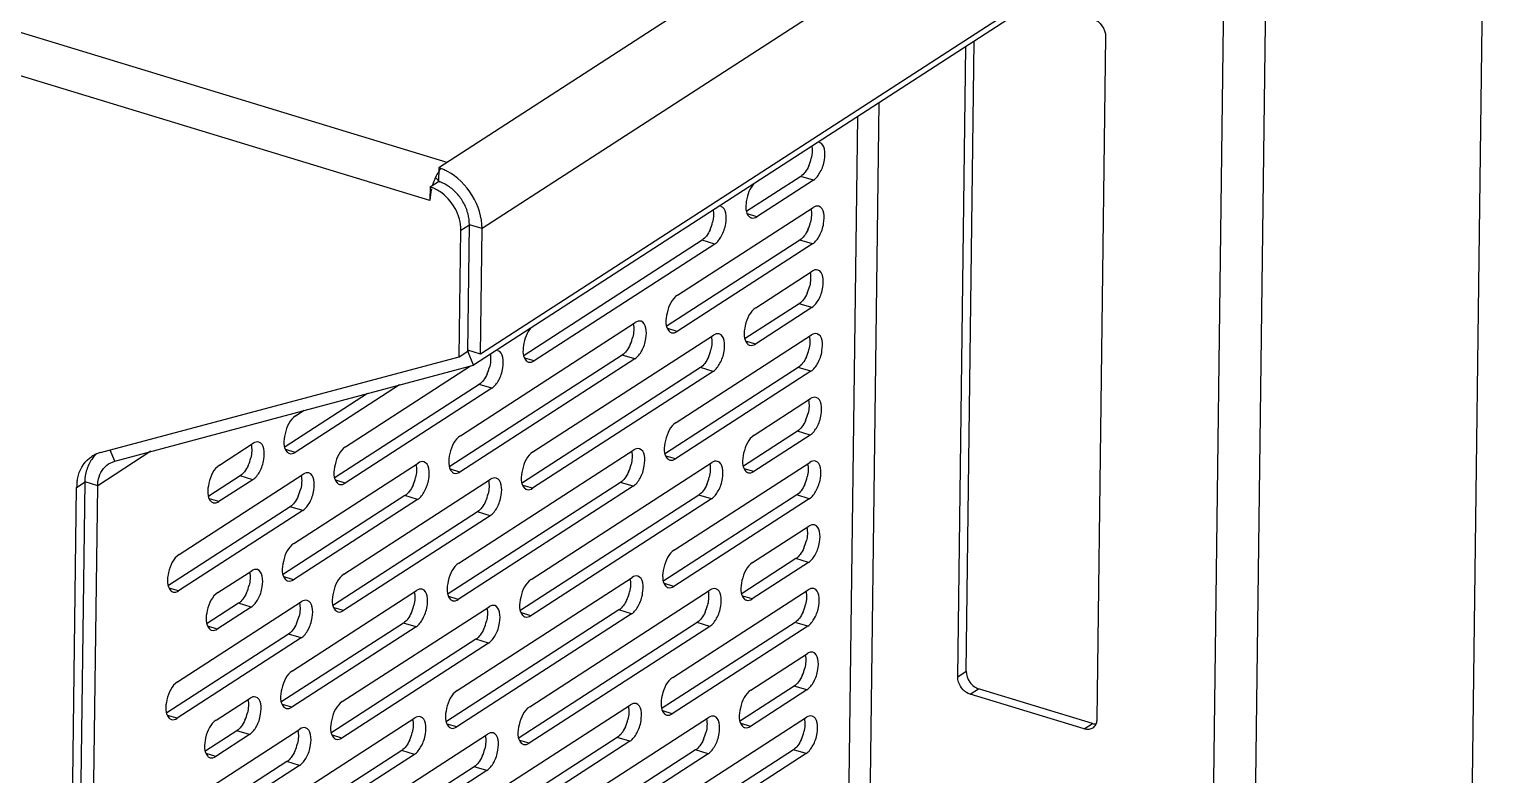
# Model space of a CAD drawing. Header units: millimetres. Extents: x -177 to 18421, y -5017 to 3255.
# Drawn here: x 13097.94 to 13133.83, y 2007.55 to 2025.94 of the extents above; entities that cross this region are included whole.
import ezdxf

# ---------------------------------------------------------------- set-up
doc = ezdxf.new("R2010")
doc.units = ezdxf.units.MM
doc.header["$LTSCALE"] = 46.255
doc.layers.get('0').update_dxf_attribs({"linetype": 'CONTINUOUS'})

msp = doc.modelspace()

# ---------------------------------------------------------------- linework, layer by layer
at = {"color": 3, "linetype": 'Continuous'}
for p, q in [((13108.245, 2022.651), (13014.996, 2051.076)), ((13107.819, 2021.708), (13014.57, 2050.132)), ((13132.57, 2038.406), (13108.036, 2022.516)), ((13133.636, 2036.909), (13109.102, 2021.02)), ((13133.596, 2033.812), (13109.062, 2017.923)), ((13133.832, 2033.943), (13133.084, 1975.581)), ((13128.453, 2030.459), (13127.705, 1972.097)), ((13127.866, 2029.942), (13108.893, 2017.653)), ((13127.403, 2029.641), (13126.672, 1972.578)), ((13124.464, 2025.756), (13124.248, 2008.921)), ((13120.82, 2009.966), (13121.019, 2025.507)), ((13118.327, 1980.654), (13118.884, 2024.124)), ((13117.807, 1980.614), (13118.36, 2023.785)), ((13107.824, 2022.045), (13107.819, 2021.708)), ((13117.265, 2022.212), (13115.875, 2021.312)), ((13113.92, 2019.378), (13117.256, 2021.539)), ((13108.542, 2017.86), (13108.582, 2020.98)), ((13109.062, 2017.923), (13109.102, 2021.02)), ((13114.833, 2020.637), (13110.385, 2017.756)), ((13117.245, 2020.641), (13113.909, 2018.481)), ((13115.846, 2019.068), (13117.236, 2019.968)), ((13117.225, 2019.07), (13115.835, 2018.17)), ((13108.569, 2015.912), (13112.878, 2018.703)), ((13110.356, 2015.512), (13114.804, 2018.392)), ((13113.88, 2016.236), (13117.216, 2018.397)), ((13099.701, 2015.494), (13108.542, 2017.86)), ((13100.052, 2015.287), (13108.893, 2017.653)), ((13112.866, 2017.805), (13108.557, 2015.015)), ((13105.739, 2015.638), (13108.821, 2017.634)), ((13114.792, 2017.495), (13110.344, 2014.614)), ((13117.205, 2017.499), (13113.869, 2015.338)), ((13107.064, 2017.164), (13104.497, 2015.501)), ((13109.342, 2017.081), (13105.728, 2014.74)), ((13115.806, 2015.925), (13117.196, 2016.825)), ((13104.509, 2016.399), (13104.721, 2016.537)), ((13117.185, 2015.927), (13115.795, 2015.027)), ((13100.943, 2015.526), (13099.634, 2014.678)), ((13102.632, 2015.184), (13103.466, 2015.724)), ((13108.529, 2012.77), (13112.838, 2015.561)), ((13099.899, 2015.219), (13100.052, 2015.287)), ((13104.468, 2013.257), (13107.526, 2015.237)), ((13110.315, 2012.369), (13114.764, 2015.25)), ((13113.84, 2013.093), (13117.176, 2015.254)), ((13101.639, 2012.982), (13104.697, 2014.963)), ((13103.455, 2014.826), (13102.621, 2014.286)), ((13105.699, 2012.496), (13109.313, 2014.836)), ((13098.522, 1968.421), (13099.114, 2014.638)), ((13099.042, 1968.461), (13099.634, 2014.678)), ((13112.826, 2014.663), (13108.517, 2011.872)), ((13104.685, 2014.065), (13101.627, 2012.085)), ((13107.515, 2014.339), (13104.457, 2012.359)), ((13114.752, 2014.352), (13110.304, 2011.471)), ((13117.164, 2014.356), (13113.828, 2012.196)), ((13109.302, 2013.939), (13105.688, 2011.598)), ((13115.766, 2012.783), (13117.156, 2013.683)), ((13117.144, 2012.785), (13115.754, 2011.885)), ((13102.592, 2012.041), (13103.426, 2012.582)), ((13108.488, 2009.627), (13112.797, 2012.418)), ((13104.428, 2010.114), (13107.486, 2012.095)), ((13110.275, 2009.227), (13114.723, 2012.107)), ((13113.8, 2009.951), (13117.136, 2012.112)), ((13101.599, 2009.84), (13104.657, 2011.821)), ((13103.414, 2011.684), (13102.58, 2011.144)), ((13105.659, 2009.353), (13109.273, 2011.694)), ((13107.475, 2011.197), (13104.417, 2009.216)), ((13112.786, 2011.52), (13108.477, 2008.73)), ((13114.712, 2011.21), (13110.264, 2008.329)), ((13117.124, 2011.214), (13113.788, 2009.053)), ((13104.645, 2010.923), (13101.587, 2008.942)), ((13109.261, 2010.796), (13105.647, 2008.455)), ((13115.726, 2009.64), (13117.116, 2010.54)), ((13102.552, 2008.899), (13103.386, 2009.439)), ((13117.104, 2009.642), (13115.714, 2008.742)), ((13123.932, 2008.68), (13121.128, 2009.535)), ((13108.448, 2006.485), (13112.757, 2009.276)), ((13101.558, 2006.697), (13104.616, 2008.678)), ((13104.388, 2006.972), (13107.446, 2008.952)), ((13110.235, 2006.084), (13114.683, 2008.965)), ((13113.759, 2006.808), (13117.095, 2008.969)), ((13103.374, 2008.541), (13102.54, 2008.001)), ((13105.619, 2006.211), (13109.233, 2008.551)), ((13112.746, 2008.378), (13108.437, 2005.587)), ((13107.434, 2008.054), (13104.376, 2006.074)), ((13114.671, 2008.067), (13110.223, 2005.186)), ((13117.084, 2008.071), (13113.748, 2005.911)), ((13104.605, 2007.78), (13101.547, 2005.8)), ((13109.221, 2007.654), (13105.607, 2005.313))]:
    msp.add_line(p, q, dxfattribs=at)
at = {"color": 7, "linetype": 'Continuous'}
for p, q in [((13121.029, 2010.101), (13121.228, 2025.642)), ((13108.036, 2022.516), (13108.032, 2022.18)), ((13107.824, 2022.045), (13108.032, 2022.18)), ((13107.956, 2022.281), (13108.064, 2022.165)), ((13116.953, 2022.307), (13115.628, 2021.449)), ((13117.265, 2022.212), (13116.953, 2022.307)), ((13115.875, 2021.312), (13115.644, 2021.383)), ((13108.582, 2020.98), (13108.79, 2021.115)), ((13108.75, 2017.995), (13108.79, 2021.115)), ((13109.102, 2021.02), (13108.79, 2021.115)), ((13114.521, 2020.732), (13110.137, 2017.893)), ((13116.933, 2020.736), (13113.662, 2018.617)), ((13114.833, 2020.637), (13114.521, 2020.732)), ((13117.245, 2020.641), (13116.933, 2020.736)), ((13116.913, 2019.165), (13115.588, 2018.306)), ((13117.225, 2019.07), (13116.913, 2019.165)), ((13113.909, 2018.481), (13113.678, 2018.551)), ((13108.542, 2017.86), (13108.774, 2018.01)), ((13109.062, 2017.923), (13108.751, 2018.018)), ((13115.835, 2018.17), (13115.604, 2018.24)), ((13112.555, 2017.9), (13108.31, 2015.151)), ((13108.893, 2017.653), (13108.75, 2017.995)), ((13110.385, 2017.756), (13110.153, 2017.827)), ((13112.866, 2017.805), (13112.555, 2017.9)), ((13114.481, 2017.59), (13110.097, 2014.75)), ((13116.893, 2017.594), (13113.621, 2015.475)), ((13114.792, 2017.495), (13114.481, 2017.59)), ((13117.205, 2017.499), (13116.893, 2017.594)), ((13106.283, 2016.955), (13104.25, 2015.638)), ((13109.03, 2017.176), (13105.481, 2014.877)), ((13109.342, 2017.081), (13109.03, 2017.176)), ((13116.873, 2016.022), (13115.547, 2015.164)), ((13117.185, 2015.927), (13116.873, 2016.022)), ((13100.052, 2015.287), (13099.939, 2015.558)), ((13104.497, 2015.501), (13104.266, 2015.572)), ((13113.869, 2015.338), (13113.637, 2015.409)), ((13098.73, 1968.556), (13099.323, 2014.773)), ((13099.114, 2014.638), (13099.323, 2014.773)), ((13099.634, 2014.678), (13099.323, 2014.773)), ((13103.143, 2014.921), (13102.373, 2014.423)), ((13103.455, 2014.826), (13103.143, 2014.921)), ((13105.728, 2014.74), (13105.497, 2014.811)), ((13108.557, 2015.015), (13108.326, 2015.085)), ((13115.795, 2015.027), (13115.563, 2015.098)), ((13107.203, 2014.434), (13104.21, 2012.496)), ((13107.515, 2014.339), (13107.203, 2014.434)), ((13112.514, 2014.758), (13108.27, 2012.009)), ((13114.44, 2014.447), (13110.057, 2011.608)), ((13110.344, 2014.614), (13110.113, 2014.684)), ((13112.826, 2014.663), (13112.514, 2014.758)), ((13116.853, 2014.451), (13113.581, 2012.332)), ((13114.752, 2014.352), (13114.44, 2014.447)), ((13117.164, 2014.356), (13116.853, 2014.451)), ((13104.374, 2014.16), (13101.38, 2012.221)), ((13102.621, 2014.286), (13102.389, 2014.356)), ((13104.685, 2014.065), (13104.374, 2014.16)), ((13108.99, 2014.034), (13105.44, 2011.735)), ((13109.302, 2013.939), (13108.99, 2014.034)), ((13116.833, 2012.88), (13115.507, 2012.021)), ((13117.144, 2012.785), (13116.833, 2012.88)), ((13104.457, 2012.359), (13104.226, 2012.429)), ((13113.828, 2012.196), (13113.597, 2012.266)), ((13101.627, 2012.085), (13101.396, 2012.155)), ((13108.517, 2011.872), (13108.286, 2011.943)), ((13115.754, 2011.885), (13115.523, 2011.955)), ((13103.103, 2011.779), (13102.333, 2011.28)), ((13103.414, 2011.684), (13103.103, 2011.779)), ((13105.688, 2011.598), (13105.456, 2011.668)), ((13112.474, 2011.615), (13108.23, 2008.866)), ((13112.786, 2011.52), (13112.474, 2011.615)), ((13102.58, 2011.144), (13102.349, 2011.214)), ((13107.163, 2011.292), (13104.169, 2009.353)), ((13107.475, 2011.197), (13107.163, 2011.292)), ((13114.4, 2011.305), (13110.016, 2008.465)), ((13110.304, 2011.471), (13110.073, 2011.542)), ((13116.812, 2011.309), (13113.541, 2009.19)), ((13114.712, 2011.21), (13114.4, 2011.305)), ((13117.124, 2011.214), (13116.812, 2011.309)), ((13104.334, 2011.018), (13101.34, 2009.079)), ((13104.645, 2010.923), (13104.334, 2011.018)), ((13108.95, 2010.891), (13105.4, 2008.592)), ((13109.261, 2010.796), (13108.95, 2010.891)), ((13120.82, 2009.966), (13121.029, 2010.101)), ((13116.792, 2009.737), (13115.467, 2008.879)), ((13117.104, 2009.642), (13116.792, 2009.737)), ((13121.128, 2009.535), (13121.336, 2009.67)), ((13124.141, 2008.815), (13121.336, 2009.67)), ((13104.417, 2009.216), (13104.185, 2009.287)), ((13113.788, 2009.053), (13113.557, 2009.124)), ((13101.587, 2008.942), (13101.356, 2009.013)), ((13108.477, 2008.73), (13108.246, 2008.8)), ((13115.714, 2008.742), (13115.483, 2008.813)), ((13123.932, 2008.68), (13124.141, 2008.815)), ((13103.062, 2008.636), (13102.293, 2008.138)), ((13103.374, 2008.541), (13103.062, 2008.636)), ((13105.647, 2008.455), (13105.416, 2008.526)), ((13112.434, 2008.473), (13108.189, 2005.724)), ((13110.264, 2008.329), (13110.033, 2008.399)), ((13112.746, 2008.378), (13112.434, 2008.473)), ((13102.54, 2008.001), (13102.309, 2008.071)), ((13107.123, 2008.149), (13104.129, 2006.211)), ((13107.434, 2008.054), (13107.123, 2008.149)), ((13114.36, 2008.162), (13109.976, 2005.323)), ((13116.772, 2008.166), (13113.501, 2006.047)), ((13114.671, 2008.067), (13114.36, 2008.162)), ((13117.084, 2008.071), (13116.772, 2008.166)), ((13104.293, 2007.875), (13101.3, 2005.936)), ((13104.605, 2007.78), (13104.293, 2007.875)), ((13108.91, 2007.749), (13105.36, 2005.45)), ((13109.221, 2007.654), (13108.91, 2007.749))]:
    msp.add_line(p, q, dxfattribs=at)
for centre, radius, start, end in [((13116.244, 2022.974), 0.995, 335.7867, 347.0244), ((13107.787, 2021.377), 0.839, 67.7531, 73.0021), ((13107.76, 2021.311), 0.911, 63.8698, 67.7744), ((13107.727, 2021.244), 0.985, 56.5921, 63.8348), ((13107.727, 2021.244), 0.985, 56.5855, 63.8323), ((13107.569, 2021.056), 1.232, 28.6944, 42.2038), ((13107.57, 2021.056), 1.231, 28.6934, 42.2048), ((13113.812, 2021.399), 0.995, 335.7867, 347.0244), ((13116.224, 2021.403), 0.995, 335.7867, 347.0244), ((13116.204, 2019.832), 0.995, 335.7867, 347.0244), ((13111.846, 2018.567), 0.995, 335.7867, 347.0244), ((13113.771, 2018.256), 0.995, 335.7867, 347.0244), ((13116.184, 2018.261), 0.995, 335.7867, 347.0244), ((13108.333, 2017.838), 0.982, 335.7728, 341.5905), ((13108.31, 2017.847), 1.007, 341.5376, 346.9672), ((13116.164, 2016.689), 0.995, 335.7867, 347.0244), ((13102.434, 2015.588), 0.995, 335.7867, 347.0244), ((13111.805, 2015.425), 0.995, 335.7867, 347.0244), ((13106.494, 2015.101), 0.995, 335.7867, 347.0244), ((13113.731, 2015.114), 0.995, 335.7867, 347.0244), ((13116.144, 2015.118), 0.995, 335.7867, 347.0244), ((13103.665, 2014.827), 0.995, 335.7867, 347.0244), ((13108.281, 2014.7), 0.995, 335.7867, 347.0244), ((13116.123, 2013.547), 0.995, 335.7867, 347.0244), ((13102.393, 2012.446), 0.995, 335.7867, 347.0244), ((13111.765, 2012.282), 0.995, 335.7867, 347.0244), ((13106.454, 2011.959), 0.995, 335.7867, 347.0244), ((13113.691, 2011.971), 0.995, 335.7867, 347.0244), ((13116.103, 2011.976), 0.995, 335.7867, 347.0244), ((13103.624, 2011.685), 0.995, 335.7867, 347.0244), ((13108.241, 2011.558), 0.995, 335.7867, 347.0244), ((13116.083, 2010.404), 0.995, 335.7867, 347.0244), ((13102.353, 2009.303), 0.995, 335.7867, 347.0244), ((13111.725, 2009.14), 0.995, 335.7867, 347.0244), ((13103.584, 2008.542), 0.995, 335.7867, 347.0244), ((13106.413, 2008.816), 0.995, 335.7867, 347.0244), ((13113.651, 2008.829), 0.995, 335.7867, 347.0244), ((13116.063, 2008.833), 0.995, 335.7867, 347.0244), ((13108.2, 2008.415), 0.995, 335.7867, 347.0244)]:
    msp.add_arc(centre, radius, start, end, dxfattribs=at)
at = {"color": 3, "linetype": 'Continuous'}
for centre, radius, start, end in [((13107.685, 2021.369), 1.2, 66.288, 72.9823), ((13107.65, 2021.286), 1.29, 63.5854, 66.3388), ((13107.636, 2021.257), 1.323, 62.4769, 63.5925), ((13109.33, 2021.644), 1.515, 158.7389, 162.9659), ((13109.291, 2021.659), 1.473, 157.7134, 158.7311), ((13109.235, 2021.683), 1.412, 154.9135, 157.7277), ((13107.52, 2021.113), 0.981, 56.5815, 64.5058), ((13099.896, 2014.762), 0.758, 104.9652, 112.762), ((13099.889, 2014.779), 0.739, 112.7661, 122.9013), ((13100.297, 2014.624), 1.183, 171.2485, 179.3324), ((13124.027, 2008.878), 0.21, 302.9757, 307.4119)]:
    msp.add_arc(centre, radius, start, end, dxfattribs=at)
for points in [[(13124.157, 2026.188), (13124.326, 2026.136), (13124.466, 2025.933), (13124.464, 2025.756)], [(13108.032, 2022.421), (13108.004, 2022.376), (13107.978, 2022.329), (13107.956, 2022.281)], [(13109.102, 2021.02), (13109.109, 2021.569), (13108.734, 2022.176), (13108.247, 2022.43)], [(13107.858, 2022), (13107.835, 2021.904), (13107.821, 2021.806), (13107.819, 2021.708)], [(13107.943, 2021.998), (13107.904, 2022.017), (13107.864, 2022.032), (13107.824, 2022.045)], [(13108.582, 2020.98), (13108.586, 2021.342), (13108.363, 2021.733), (13108.061, 2021.932)], [(13115.735, 2021.283), (13115.781, 2021.269), (13115.835, 2021.286), (13115.875, 2021.312)], [(13117.396, 2021.568), (13117.351, 2021.582), (13117.296, 2021.565), (13117.256, 2021.539)], [(13117.376, 2019.997), (13117.331, 2020.011), (13117.276, 2019.994), (13117.236, 2019.968)], [(13113.018, 2018.733), (13112.972, 2018.747), (13112.918, 2018.729), (13112.878, 2018.703)], [(13113.769, 2018.451), (13113.815, 2018.437), (13113.869, 2018.455), (13113.909, 2018.481)], [(13114.944, 2018.422), (13114.898, 2018.436), (13114.844, 2018.418), (13114.804, 2018.392)], [(13117.356, 2018.426), (13117.31, 2018.44), (13117.256, 2018.422), (13117.216, 2018.397)], [(13115.695, 2018.14), (13115.741, 2018.126), (13115.795, 2018.144), (13115.835, 2018.17)], [(13110.245, 2017.727), (13110.29, 2017.713), (13110.345, 2017.73), (13110.385, 2017.756)], [(13117.336, 2016.855), (13117.29, 2016.869), (13117.236, 2016.851), (13117.196, 2016.825)], [(13103.606, 2015.753), (13103.56, 2015.767), (13103.506, 2015.75), (13103.466, 2015.724)], [(13104.357, 2015.472), (13104.403, 2015.458), (13104.457, 2015.475), (13104.497, 2015.501)], [(13112.978, 2015.59), (13112.932, 2015.604), (13112.878, 2015.587), (13112.838, 2015.561)], [(13099.157, 2014.938), (13099.21, 2015.12), (13099.329, 2015.297), (13099.488, 2015.4)], [(13107.666, 2015.267), (13107.621, 2015.281), (13107.566, 2015.263), (13107.526, 2015.237)], [(13113.729, 2015.309), (13113.774, 2015.295), (13113.829, 2015.312), (13113.869, 2015.338)], [(13114.903, 2015.279), (13114.858, 2015.293), (13114.804, 2015.276), (13114.764, 2015.25)], [(13117.316, 2015.283), (13117.27, 2015.297), (13117.216, 2015.28), (13117.176, 2015.254)], [(13099.128, 2014.804), (13099.135, 2014.849), (13099.145, 2014.894), (13099.157, 2014.938)], [(13104.837, 2014.992), (13104.791, 2015.006), (13104.737, 2014.989), (13104.697, 2014.963)], [(13108.417, 2014.985), (13108.463, 2014.971), (13108.517, 2014.989), (13108.557, 2015.015)], [(13109.453, 2014.866), (13109.408, 2014.88), (13109.353, 2014.862), (13109.313, 2014.836)], [(13115.655, 2014.998), (13115.7, 2014.984), (13115.755, 2015.001), (13115.795, 2015.027)], [(13105.588, 2014.711), (13105.634, 2014.697), (13105.688, 2014.714), (13105.728, 2014.74)], [(13110.204, 2014.584), (13110.25, 2014.57), (13110.304, 2014.588), (13110.344, 2014.614)], [(13102.481, 2014.257), (13102.526, 2014.243), (13102.581, 2014.26), (13102.621, 2014.286)], [(13117.296, 2013.712), (13117.25, 2013.726), (13117.196, 2013.709), (13117.156, 2013.683)], [(13103.566, 2012.611), (13103.52, 2012.625), (13103.466, 2012.607), (13103.426, 2012.582)], [(13104.317, 2012.329), (13104.363, 2012.316), (13104.417, 2012.333), (13104.457, 2012.359)], [(13112.937, 2012.448), (13112.892, 2012.462), (13112.837, 2012.444), (13112.797, 2012.418)], [(13101.488, 2012.055), (13101.533, 2012.041), (13101.587, 2012.059), (13101.627, 2012.085)], [(13107.626, 2012.124), (13107.58, 2012.138), (13107.526, 2012.121), (13107.486, 2012.095)], [(13113.689, 2012.166), (13113.734, 2012.152), (13113.788, 2012.17), (13113.828, 2012.196)], [(13114.863, 2012.137), (13114.818, 2012.151), (13114.763, 2012.133), (13114.723, 2012.107)], [(13117.276, 2012.141), (13117.23, 2012.155), (13117.176, 2012.137), (13117.136, 2012.112)], [(13104.797, 2011.85), (13104.751, 2011.864), (13104.697, 2011.846), (13104.657, 2011.821)], [(13105.548, 2011.568), (13105.593, 2011.555), (13105.648, 2011.572), (13105.688, 2011.598)], [(13108.377, 2011.843), (13108.423, 2011.829), (13108.477, 2011.846), (13108.517, 2011.872)], [(13109.413, 2011.723), (13109.367, 2011.737), (13109.313, 2011.72), (13109.273, 2011.694)], [(13115.614, 2011.855), (13115.66, 2011.841), (13115.714, 2011.859), (13115.754, 2011.885)], [(13110.164, 2011.442), (13110.21, 2011.428), (13110.264, 2011.445), (13110.304, 2011.471)], [(13102.44, 2011.114), (13102.486, 2011.1), (13102.54, 2011.118), (13102.58, 2011.144)], [(13117.255, 2010.57), (13117.21, 2010.584), (13117.156, 2010.566), (13117.116, 2010.54)], [(13120.842, 2009.83), (13120.828, 2009.874), (13120.82, 2009.92), (13120.82, 2009.966)], [(13121.128, 2009.535), (13120.997, 2009.575), (13120.885, 2009.7), (13120.842, 2009.83)], [(13103.525, 2009.468), (13103.48, 2009.482), (13103.426, 2009.465), (13103.386, 2009.439)], [(13104.277, 2009.187), (13104.322, 2009.173), (13104.377, 2009.19), (13104.417, 2009.216)], [(13112.897, 2009.305), (13112.851, 2009.319), (13112.797, 2009.302), (13112.757, 2009.276)], [(13113.648, 2009.024), (13113.694, 2009.01), (13113.748, 2009.027), (13113.788, 2009.053)], [(13101.447, 2008.913), (13101.493, 2008.899), (13101.547, 2008.916), (13101.587, 2008.942)], [(13104.756, 2008.707), (13104.711, 2008.721), (13104.656, 2008.704), (13104.616, 2008.678)], [(13107.586, 2008.982), (13107.54, 2008.996), (13107.486, 2008.978), (13107.446, 2008.952)], [(13108.337, 2008.7), (13108.383, 2008.686), (13108.437, 2008.704), (13108.477, 2008.73)], [(13114.823, 2008.994), (13114.777, 2009.008), (13114.723, 2008.991), (13114.683, 2008.965)], [(13115.574, 2008.713), (13115.62, 2008.699), (13115.674, 2008.716), (13115.714, 2008.742)], [(13117.235, 2008.998), (13117.19, 2009.012), (13117.135, 2008.995), (13117.095, 2008.969)], [(13124.052, 2008.669), (13124.012, 2008.663), (13123.971, 2008.668), (13123.932, 2008.68)], [(13124.226, 2008.806), (13124.211, 2008.77), (13124.186, 2008.735), (13124.154, 2008.711)], [(13124.248, 2008.921), (13124.248, 2008.882), (13124.241, 2008.842), (13124.226, 2008.806)], [(13105.508, 2008.426), (13105.553, 2008.412), (13105.607, 2008.429), (13105.647, 2008.455)], [(13109.373, 2008.581), (13109.327, 2008.595), (13109.273, 2008.577), (13109.233, 2008.551)], [(13110.124, 2008.299), (13110.169, 2008.285), (13110.224, 2008.303), (13110.264, 2008.329)], [(13102.4, 2007.972), (13102.446, 2007.958), (13102.5, 2007.975), (13102.54, 2008.001)]]:
    msp.add_open_spline(points, degree=3, dxfattribs=at)
at = {"color": 7, "linetype": 'Continuous'}
for points in [[(13117.228, 2023.053), (13117.246, 2022.954), (13117.237, 2022.849), (13117.214, 2022.751)], [(13117.06, 2022.411), (13117.03, 2022.371), (13116.995, 2022.334), (13116.953, 2022.307)], [(13117.152, 2022.566), (13117.127, 2022.511), (13117.097, 2022.458), (13117.06, 2022.411)], [(13108.482, 2021.884), (13108.419, 2021.953), (13108.347, 2022.015), (13108.269, 2022.067)], [(13108.482, 2021.884), (13108.419, 2021.953), (13108.347, 2022.015), (13108.269, 2022.067)], [(13108.756, 2021.383), (13108.732, 2021.475), (13108.695, 2021.564), (13108.65, 2021.648)], [(13108.756, 2021.383), (13108.732, 2021.475), (13108.695, 2021.564), (13108.65, 2021.648)], [(13108.79, 2021.115), (13108.791, 2021.205), (13108.779, 2021.296), (13108.756, 2021.383)], [(13108.79, 2021.115), (13108.791, 2021.205), (13108.779, 2021.296), (13108.756, 2021.383)], [(13114.795, 2021.478), (13114.814, 2021.379), (13114.804, 2021.274), (13114.781, 2021.175)], [(13117.203, 2021.506), (13117.228, 2021.4), (13117.218, 2021.286), (13117.194, 2021.18)], [(13114.719, 2020.991), (13114.694, 2020.936), (13114.664, 2020.883), (13114.628, 2020.835)], [(13117.132, 2020.995), (13117.107, 2020.94), (13117.077, 2020.887), (13117.04, 2020.839)], [(13114.628, 2020.835), (13114.598, 2020.796), (13114.562, 2020.759), (13114.521, 2020.732)], [(13117.04, 2020.839), (13117.01, 2020.8), (13116.975, 2020.763), (13116.933, 2020.736)], [(13117.183, 2019.934), (13117.208, 2019.829), (13117.198, 2019.714), (13117.174, 2019.608)], [(13117.02, 2019.268), (13116.99, 2019.229), (13116.955, 2019.192), (13116.913, 2019.165)], [(13117.111, 2019.424), (13117.087, 2019.369), (13117.057, 2019.316), (13117.02, 2019.268)], [(13112.824, 2018.67), (13112.85, 2018.564), (13112.84, 2018.45), (13112.815, 2018.344)], [(13117.163, 2018.363), (13117.188, 2018.257), (13117.178, 2018.143), (13117.153, 2018.037)], [(13112.662, 2018.003), (13112.631, 2017.964), (13112.596, 2017.927), (13112.555, 2017.9)], [(13112.753, 2018.159), (13112.728, 2018.104), (13112.698, 2018.051), (13112.662, 2018.003)], [(13114.75, 2018.359), (13114.776, 2018.253), (13114.765, 2018.139), (13114.741, 2018.033)], [(13109.314, 2017.805), (13109.313, 2017.743), (13109.305, 2017.68), (13109.291, 2017.619)], [(13109.305, 2017.922), (13109.312, 2017.884), (13109.315, 2017.844), (13109.314, 2017.805)], [(13114.587, 2017.693), (13114.557, 2017.653), (13114.522, 2017.616), (13114.481, 2017.59)], [(13114.679, 2017.848), (13114.654, 2017.793), (13114.624, 2017.74), (13114.587, 2017.693)], [(13117, 2017.697), (13116.97, 2017.658), (13116.935, 2017.621), (13116.893, 2017.594)], [(13117.091, 2017.853), (13117.067, 2017.798), (13117.036, 2017.745), (13117, 2017.697)], [(13109.229, 2017.435), (13109.204, 2017.38), (13109.174, 2017.327), (13109.137, 2017.279)], [(13109.137, 2017.279), (13109.107, 2017.24), (13109.072, 2017.203), (13109.03, 2017.176)], [(13117.142, 2016.792), (13117.168, 2016.686), (13117.158, 2016.572), (13117.133, 2016.466)], [(13117.071, 2016.281), (13117.046, 2016.226), (13117.016, 2016.173), (13116.98, 2016.126)], [(13116.98, 2016.126), (13116.95, 2016.086), (13116.914, 2016.049), (13116.873, 2016.022)], [(13103.412, 2015.691), (13103.438, 2015.585), (13103.428, 2015.471), (13103.403, 2015.365)], [(13112.784, 2015.527), (13112.81, 2015.422), (13112.799, 2015.307), (13112.775, 2015.201)], [(13099.485, 2015.327), (13099.432, 2015.25), (13099.392, 2015.163), (13099.366, 2015.073)], [(13099.601, 2015.461), (13099.557, 2015.421), (13099.518, 2015.376), (13099.485, 2015.327)], [(13103.341, 2015.18), (13103.316, 2015.125), (13103.286, 2015.072), (13103.25, 2015.024)], [(13107.473, 2015.204), (13107.498, 2015.098), (13107.488, 2014.984), (13107.464, 2014.878)], [(13114.71, 2015.216), (13114.735, 2015.111), (13114.725, 2014.996), (13114.701, 2014.891)], [(13117.122, 2015.221), (13117.148, 2015.115), (13117.138, 2015.001), (13117.113, 2014.895)], [(13099.323, 2014.773), (13099.324, 2014.874), (13099.338, 2014.976), (13099.366, 2015.073)], [(13103.25, 2015.024), (13103.22, 2014.985), (13103.184, 2014.948), (13103.143, 2014.921)], [(13104.643, 2014.93), (13104.669, 2014.824), (13104.659, 2014.71), (13104.634, 2014.604)], [(13109.26, 2014.803), (13109.285, 2014.697), (13109.275, 2014.583), (13109.25, 2014.477)], [(13112.621, 2014.861), (13112.591, 2014.822), (13112.556, 2014.785), (13112.514, 2014.758)], [(13112.713, 2015.017), (13112.688, 2014.962), (13112.658, 2014.909), (13112.621, 2014.861)], [(13104.572, 2014.419), (13104.547, 2014.364), (13104.517, 2014.311), (13104.481, 2014.263)], [(13107.31, 2014.537), (13107.28, 2014.498), (13107.245, 2014.461), (13107.203, 2014.434)], [(13107.401, 2014.693), (13107.377, 2014.638), (13107.347, 2014.585), (13107.31, 2014.537)], [(13114.547, 2014.55), (13114.517, 2014.511), (13114.482, 2014.474), (13114.44, 2014.447)], [(13114.639, 2014.706), (13114.614, 2014.651), (13114.584, 2014.598), (13114.547, 2014.55)], [(13116.96, 2014.554), (13116.929, 2014.515), (13116.894, 2014.478), (13116.853, 2014.451)], [(13117.051, 2014.71), (13117.026, 2014.655), (13116.996, 2014.602), (13116.96, 2014.554)], [(13104.481, 2014.263), (13104.45, 2014.224), (13104.415, 2014.187), (13104.374, 2014.16)], [(13109.097, 2014.137), (13109.067, 2014.097), (13109.032, 2014.06), (13108.99, 2014.034)], [(13109.188, 2014.292), (13109.164, 2014.237), (13109.134, 2014.184), (13109.097, 2014.137)], [(13117.102, 2013.649), (13117.128, 2013.544), (13117.117, 2013.429), (13117.093, 2013.323)], [(13116.939, 2012.983), (13116.909, 2012.944), (13116.874, 2012.907), (13116.833, 2012.88)], [(13117.031, 2013.139), (13117.006, 2013.084), (13116.976, 2013.031), (13116.939, 2012.983)], [(13103.372, 2012.548), (13103.398, 2012.442), (13103.387, 2012.328), (13103.363, 2012.222)], [(13112.744, 2012.385), (13112.769, 2012.279), (13112.759, 2012.165), (13112.735, 2012.059)], [(13103.301, 2012.037), (13103.276, 2011.983), (13103.246, 2011.93), (13103.209, 2011.882)], [(13107.432, 2012.061), (13107.458, 2011.956), (13107.448, 2011.841), (13107.423, 2011.735)], [(13114.67, 2012.074), (13114.695, 2011.968), (13114.685, 2011.854), (13114.66, 2011.748)], [(13117.082, 2012.078), (13117.108, 2011.972), (13117.097, 2011.858), (13117.073, 2011.752)], [(13103.209, 2011.882), (13103.179, 2011.842), (13103.144, 2011.806), (13103.103, 2011.779)], [(13104.603, 2011.787), (13104.629, 2011.681), (13104.618, 2011.567), (13104.594, 2011.461)], [(13107.361, 2011.551), (13107.336, 2011.496), (13107.306, 2011.443), (13107.27, 2011.395)], [(13109.219, 2011.66), (13109.245, 2011.555), (13109.235, 2011.44), (13109.21, 2011.334)], [(13112.581, 2011.718), (13112.551, 2011.679), (13112.516, 2011.642), (13112.474, 2011.615)], [(13112.672, 2011.874), (13112.648, 2011.819), (13112.618, 2011.766), (13112.581, 2011.718)], [(13114.598, 2011.563), (13114.574, 2011.508), (13114.544, 2011.455), (13114.507, 2011.408)], [(13117.011, 2011.568), (13116.986, 2011.513), (13116.956, 2011.46), (13116.919, 2011.412)], [(13104.532, 2011.276), (13104.507, 2011.222), (13104.477, 2011.168), (13104.44, 2011.121)], [(13107.27, 2011.395), (13107.24, 2011.356), (13107.204, 2011.319), (13107.163, 2011.292)], [(13114.507, 2011.408), (13114.477, 2011.368), (13114.442, 2011.331), (13114.4, 2011.305)], [(13116.919, 2011.412), (13116.889, 2011.373), (13116.854, 2011.336), (13116.812, 2011.309)], [(13104.44, 2011.121), (13104.41, 2011.081), (13104.375, 2011.045), (13104.334, 2011.018)], [(13109.057, 2010.994), (13109.027, 2010.955), (13108.991, 2010.918), (13108.95, 2010.891)], [(13109.148, 2011.15), (13109.123, 2011.095), (13109.093, 2011.042), (13109.057, 2010.994)], [(13117.062, 2010.507), (13117.087, 2010.401), (13117.077, 2010.287), (13117.053, 2010.181)], [(13116.899, 2009.841), (13116.869, 2009.801), (13116.834, 2009.764), (13116.792, 2009.737)], [(13116.991, 2009.996), (13116.966, 2009.941), (13116.936, 2009.888), (13116.899, 2009.841)], [(13121.029, 2010.101), (13121.027, 2010.008), (13121.063, 2009.912), (13121.117, 2009.835)], [(13121.117, 2009.835), (13121.147, 2009.793), (13121.184, 2009.755), (13121.227, 2009.725)], [(13103.332, 2009.406), (13103.358, 2009.3), (13103.347, 2009.186), (13103.323, 2009.08)], [(13121.227, 2009.725), (13121.26, 2009.701), (13121.297, 2009.682), (13121.336, 2009.67)], [(13112.703, 2009.242), (13112.729, 2009.137), (13112.719, 2009.022), (13112.694, 2008.916)], [(13103.169, 2008.739), (13103.139, 2008.7), (13103.104, 2008.663), (13103.062, 2008.636)], [(13103.261, 2008.895), (13103.236, 2008.84), (13103.206, 2008.787), (13103.169, 2008.739)], [(13107.392, 2008.919), (13107.418, 2008.813), (13107.408, 2008.699), (13107.383, 2008.593)], [(13112.632, 2008.732), (13112.607, 2008.677), (13112.577, 2008.624), (13112.541, 2008.576)], [(13114.629, 2008.931), (13114.655, 2008.826), (13114.645, 2008.711), (13114.62, 2008.606)], [(13117.042, 2008.936), (13117.067, 2008.83), (13117.057, 2008.716), (13117.033, 2008.61)], [(13104.563, 2008.645), (13104.588, 2008.539), (13104.578, 2008.425), (13104.554, 2008.319)], [(13107.321, 2008.408), (13107.296, 2008.353), (13107.266, 2008.3), (13107.229, 2008.253)], [(13109.179, 2008.518), (13109.205, 2008.412), (13109.194, 2008.298), (13109.17, 2008.192)], [(13112.541, 2008.576), (13112.511, 2008.537), (13112.475, 2008.5), (13112.434, 2008.473)], [(13114.558, 2008.421), (13114.533, 2008.366), (13114.503, 2008.313), (13114.467, 2008.265)], [(13116.97, 2008.425), (13116.946, 2008.37), (13116.916, 2008.317), (13116.879, 2008.269)], [(13104.4, 2007.978), (13104.37, 2007.939), (13104.335, 2007.902), (13104.293, 2007.875)], [(13104.492, 2008.134), (13104.467, 2008.079), (13104.437, 2008.026), (13104.4, 2007.978)], [(13107.229, 2008.253), (13107.199, 2008.213), (13107.164, 2008.176), (13107.123, 2008.149)], [(13109.108, 2008.007), (13109.083, 2007.952), (13109.053, 2007.899), (13109.016, 2007.852)], [(13114.467, 2008.265), (13114.437, 2008.226), (13114.401, 2008.189), (13114.36, 2008.162)], [(13116.879, 2008.269), (13116.849, 2008.23), (13116.814, 2008.193), (13116.772, 2008.166)], [(13109.016, 2007.852), (13108.986, 2007.812), (13108.951, 2007.775), (13108.91, 2007.749)]]:
    msp.add_open_spline(points, degree=3, dxfattribs=at)
at = {"color": 3, "linetype": 'Continuous'}
for points, knots in [([(13117.265, 2022.212), (13117.339, 2022.26), (13117.459, 2022.432), (13117.566, 2022.724), (13117.557, 2023.097), (13117.416, 2023.14)], [0, 0, 0, 0, 0.257826, 0.570702, 1, 1, 1, 1]), ([(13108.08, 2022.491), (13108.072, 2022.48), (13108.055, 2022.457), (13108.039, 2022.433), (13108.032, 2022.421)], [0, 0, 0, 0, 0.493005, 1, 1, 1, 1]), ([(13115.8, 2022.132), (13115.696, 2022.01), (13115.592, 2021.743), (13115.59, 2021.405), (13115.68, 2021.316)], [0, 0, 0, 0, 0.557985, 1, 1, 1, 1]), ([(13114.833, 2020.637), (13114.906, 2020.685), (13115.026, 2020.856), (13115.133, 2021.148), (13115.124, 2021.522), (13114.984, 2021.564)], [0, 0, 0, 0, 0.257826, 0.570702, 1, 1, 1, 1]), ([(13115.68, 2021.316), (13115.688, 2021.309), (13115.705, 2021.295), (13115.725, 2021.286), (13115.735, 2021.283)], [0, 0, 0, 0, 0.511486, 1, 1, 1, 1]), ([(13117.245, 2020.641), (13117.319, 2020.689), (13117.438, 2020.86), (13117.546, 2021.152), (13117.536, 2021.526), (13117.396, 2021.568)], [0, 0, 0, 0, 0.257826, 0.570702, 1, 1, 1, 1]), ([(13117.225, 2019.07), (13117.299, 2019.118), (13117.418, 2019.289), (13117.526, 2019.581), (13117.516, 2019.955), (13117.376, 2019.997)], [0, 0, 0, 0, 0.257826, 0.570702, 1, 1, 1, 1]), ([(13113.92, 2019.378), (13113.777, 2019.285), (13113.639, 2018.976), (13113.607, 2018.591), (13113.714, 2018.485)], [0, 0, 0, 0, 0.531434, 1, 1, 1, 1]), ([(13112.866, 2017.805), (13112.94, 2017.853), (13113.06, 2018.025), (13113.167, 2018.317), (13113.158, 2018.69), (13113.018, 2018.733)], [0, 0, 0, 0, 0.257826, 0.570702, 1, 1, 1, 1]), ([(13115.846, 2019.068), (13115.702, 2018.974), (13115.565, 2018.665), (13115.532, 2018.28), (13115.64, 2018.174)], [0, 0, 0, 0, 0.531434, 1, 1, 1, 1]), ([(13110.309, 2018.576), (13110.205, 2018.454), (13110.102, 2018.187), (13110.1, 2017.849), (13110.19, 2017.76)], [0, 0, 0, 0, 0.557985, 1, 1, 1, 1]), ([(13113.714, 2018.485), (13113.722, 2018.477), (13113.739, 2018.463), (13113.759, 2018.454), (13113.769, 2018.451)], [0, 0, 0, 0, 0.511486, 1, 1, 1, 1]), ([(13114.792, 2017.495), (13114.866, 2017.542), (13114.986, 2017.714), (13115.093, 2018.006), (13115.084, 2018.379), (13114.944, 2018.422)], [0, 0, 0, 0, 0.257826, 0.570702, 1, 1, 1, 1]), ([(13117.205, 2017.499), (13117.278, 2017.547), (13117.398, 2017.718), (13117.505, 2018.01), (13117.496, 2018.383), (13117.356, 2018.426)], [0, 0, 0, 0, 0.257826, 0.570702, 1, 1, 1, 1]), ([(13109.342, 2017.081), (13109.416, 2017.129), (13109.536, 2017.3), (13109.643, 2017.592), (13109.633, 2017.966), (13109.493, 2018.008)], [0, 0, 0, 0, 0.257826, 0.570702, 1, 1, 1, 1]), ([(13115.64, 2018.174), (13115.648, 2018.166), (13115.665, 2018.152), (13115.685, 2018.143), (13115.695, 2018.14)], [0, 0, 0, 0, 0.511486, 1, 1, 1, 1]), ([(13110.19, 2017.76), (13110.197, 2017.753), (13110.215, 2017.739), (13110.235, 2017.73), (13110.245, 2017.727)], [0, 0, 0, 0, 0.511486, 1, 1, 1, 1]), ([(13117.185, 2015.927), (13117.258, 2015.975), (13117.378, 2016.147), (13117.485, 2016.439), (13117.476, 2016.812), (13117.336, 2016.855)], [0, 0, 0, 0, 0.257826, 0.570702, 1, 1, 1, 1]), ([(13104.509, 2016.399), (13104.365, 2016.306), (13104.227, 2015.996), (13104.195, 2015.612), (13104.302, 2015.506)], [0, 0, 0, 0, 0.531434, 1, 1, 1, 1]), ([(13113.88, 2016.236), (13113.736, 2016.143), (13113.599, 2015.833), (13113.566, 2015.449), (13113.674, 2015.342)], [0, 0, 0, 0, 0.531434, 1, 1, 1, 1]), ([(13108.569, 2015.912), (13108.425, 2015.819), (13108.287, 2015.51), (13108.255, 2015.125), (13108.362, 2015.019)], [0, 0, 0, 0, 0.531434, 1, 1, 1, 1]), ([(13115.806, 2015.925), (13115.662, 2015.832), (13115.525, 2015.522), (13115.492, 2015.138), (13115.6, 2015.031)], [0, 0, 0, 0, 0.531434, 1, 1, 1, 1]), ([(13103.455, 2014.826), (13103.528, 2014.874), (13103.648, 2015.045), (13103.755, 2015.337), (13103.746, 2015.711), (13103.606, 2015.753)], [0, 0, 0, 0, 0.257826, 0.570702, 1, 1, 1, 1]), ([(13104.302, 2015.506), (13104.31, 2015.498), (13104.327, 2015.484), (13104.347, 2015.475), (13104.357, 2015.472)], [0, 0, 0, 0, 0.511486, 1, 1, 1, 1]), ([(13105.739, 2015.638), (13105.596, 2015.545), (13105.458, 2015.235), (13105.426, 2014.851), (13105.533, 2014.745)], [0, 0, 0, 0, 0.531434, 1, 1, 1, 1]), ([(13110.356, 2015.512), (13110.212, 2015.418), (13110.074, 2015.109), (13110.042, 2014.724), (13110.149, 2014.618)], [0, 0, 0, 0, 0.531434, 1, 1, 1, 1]), ([(13112.826, 2014.663), (13112.9, 2014.711), (13113.02, 2014.882), (13113.127, 2015.174), (13113.118, 2015.548), (13112.978, 2015.59)], [0, 0, 0, 0, 0.257826, 0.570702, 1, 1, 1, 1]), ([(13099.634, 2014.678), (13099.635, 2014.734), (13099.655, 2014.938), (13099.774, 2015.138), (13099.899, 2015.219)], [0, 0, 0, 0, 0.27472, 1, 1, 1, 1]), ([(13102.632, 2015.184), (13102.488, 2015.091), (13102.351, 2014.781), (13102.318, 2014.396), (13102.426, 2014.29)], [0, 0, 0, 0, 0.531434, 1, 1, 1, 1]), ([(13107.515, 2014.339), (13107.589, 2014.387), (13107.708, 2014.559), (13107.816, 2014.851), (13107.806, 2015.224), (13107.666, 2015.267)], [0, 0, 0, 0, 0.257826, 0.570702, 1, 1, 1, 1]), ([(13113.674, 2015.342), (13113.682, 2015.334), (13113.699, 2015.321), (13113.719, 2015.312), (13113.729, 2015.309)], [0, 0, 0, 0, 0.511486, 1, 1, 1, 1]), ([(13114.752, 2014.352), (13114.826, 2014.4), (13114.946, 2014.571), (13115.053, 2014.863), (13115.044, 2015.237), (13114.903, 2015.279)], [0, 0, 0, 0, 0.257826, 0.570702, 1, 1, 1, 1]), ([(13117.164, 2014.356), (13117.238, 2014.404), (13117.358, 2014.575), (13117.465, 2014.867), (13117.456, 2015.241), (13117.316, 2015.283)], [0, 0, 0, 0, 0.257826, 0.570702, 1, 1, 1, 1]), ([(13104.685, 2014.065), (13104.759, 2014.113), (13104.879, 2014.284), (13104.986, 2014.576), (13104.977, 2014.95), (13104.837, 2014.992)], [0, 0, 0, 0, 0.257826, 0.570702, 1, 1, 1, 1]), ([(13108.362, 2015.019), (13108.37, 2015.011), (13108.387, 2014.997), (13108.407, 2014.988), (13108.417, 2014.985)], [0, 0, 0, 0, 0.511486, 1, 1, 1, 1]), ([(13109.302, 2013.939), (13109.376, 2013.986), (13109.495, 2014.158), (13109.603, 2014.45), (13109.593, 2014.823), (13109.453, 2014.866)], [0, 0, 0, 0, 0.257826, 0.570702, 1, 1, 1, 1]), ([(13115.6, 2015.031), (13115.608, 2015.024), (13115.625, 2015.01), (13115.645, 2015.001), (13115.655, 2014.998)], [0, 0, 0, 0, 0.511486, 1, 1, 1, 1]), ([(13105.533, 2014.745), (13105.541, 2014.737), (13105.558, 2014.723), (13105.578, 2014.714), (13105.588, 2014.711)], [0, 0, 0, 0, 0.511486, 1, 1, 1, 1]), ([(13110.149, 2014.618), (13110.157, 2014.61), (13110.174, 2014.596), (13110.194, 2014.587), (13110.204, 2014.584)], [0, 0, 0, 0, 0.511486, 1, 1, 1, 1]), ([(13102.426, 2014.29), (13102.434, 2014.282), (13102.451, 2014.269), (13102.471, 2014.26), (13102.481, 2014.257)], [0, 0, 0, 0, 0.511486, 1, 1, 1, 1]), ([(13117.144, 2012.785), (13117.218, 2012.833), (13117.338, 2013.004), (13117.445, 2013.296), (13117.436, 2013.67), (13117.296, 2013.712)], [0, 0, 0, 0, 0.257826, 0.570702, 1, 1, 1, 1]), ([(13101.639, 2012.982), (13101.495, 2012.889), (13101.357, 2012.58), (13101.325, 2012.195), (13101.433, 2012.089)], [0, 0, 0, 0, 0.531434, 1, 1, 1, 1]), ([(13104.468, 2013.257), (13104.324, 2013.164), (13104.187, 2012.854), (13104.154, 2012.469), (13104.262, 2012.363)], [0, 0, 0, 0, 0.531434, 1, 1, 1, 1]), ([(13113.84, 2013.093), (13113.696, 2013), (13113.558, 2012.691), (13113.526, 2012.306), (13113.633, 2012.2)], [0, 0, 0, 0, 0.531434, 1, 1, 1, 1]), ([(13108.529, 2012.77), (13108.385, 2012.677), (13108.247, 2012.367), (13108.215, 2011.983), (13108.322, 2011.876)], [0, 0, 0, 0, 0.531434, 1, 1, 1, 1]), ([(13115.766, 2012.783), (13115.622, 2012.689), (13115.484, 2012.38), (13115.452, 2011.995), (13115.559, 2011.889)], [0, 0, 0, 0, 0.531434, 1, 1, 1, 1]), ([(13103.414, 2011.684), (13103.488, 2011.731), (13103.608, 2011.903), (13103.715, 2012.195), (13103.706, 2012.568), (13103.566, 2012.611)], [0, 0, 0, 0, 0.257826, 0.570702, 1, 1, 1, 1]), ([(13104.262, 2012.363), (13104.27, 2012.355), (13104.287, 2012.342), (13104.307, 2012.333), (13104.317, 2012.329)], [0, 0, 0, 0, 0.511486, 1, 1, 1, 1]), ([(13105.699, 2012.496), (13105.555, 2012.403), (13105.418, 2012.093), (13105.385, 2011.708), (13105.493, 2011.602)], [0, 0, 0, 0, 0.531434, 1, 1, 1, 1]), ([(13110.315, 2012.369), (13110.172, 2012.276), (13110.034, 2011.966), (13110.002, 2011.582), (13110.109, 2011.475)], [0, 0, 0, 0, 0.531434, 1, 1, 1, 1]), ([(13112.786, 2011.52), (13112.86, 2011.568), (13112.979, 2011.74), (13113.087, 2012.032), (13113.077, 2012.405), (13112.937, 2012.448)], [0, 0, 0, 0, 0.257826, 0.570702, 1, 1, 1, 1]), ([(13101.433, 2012.089), (13101.44, 2012.081), (13101.457, 2012.067), (13101.477, 2012.058), (13101.488, 2012.055)], [0, 0, 0, 0, 0.511486, 1, 1, 1, 1]), ([(13102.592, 2012.041), (13102.448, 2011.948), (13102.31, 2011.639), (13102.278, 2011.254), (13102.385, 2011.148)], [0, 0, 0, 0, 0.531434, 1, 1, 1, 1]), ([(13107.475, 2011.197), (13107.548, 2011.245), (13107.668, 2011.416), (13107.775, 2011.708), (13107.766, 2012.082), (13107.626, 2012.124)], [0, 0, 0, 0, 0.257826, 0.570702, 1, 1, 1, 1]), ([(13113.633, 2012.2), (13113.641, 2012.192), (13113.658, 2012.178), (13113.678, 2012.169), (13113.689, 2012.166)], [0, 0, 0, 0, 0.511486, 1, 1, 1, 1]), ([(13114.712, 2011.21), (13114.786, 2011.257), (13114.905, 2011.429), (13115.013, 2011.721), (13115.003, 2012.094), (13114.863, 2012.137)], [0, 0, 0, 0, 0.257826, 0.570702, 1, 1, 1, 1]), ([(13117.124, 2011.214), (13117.198, 2011.262), (13117.318, 2011.433), (13117.425, 2011.725), (13117.416, 2012.098), (13117.276, 2012.141)], [0, 0, 0, 0, 0.257826, 0.570702, 1, 1, 1, 1]), ([(13104.645, 2010.923), (13104.719, 2010.97), (13104.839, 2011.142), (13104.946, 2011.434), (13104.937, 2011.807), (13104.797, 2011.85)], [0, 0, 0, 0, 0.257826, 0.570702, 1, 1, 1, 1]), ([(13105.493, 2011.602), (13105.501, 2011.594), (13105.518, 2011.581), (13105.538, 2011.572), (13105.548, 2011.568)], [0, 0, 0, 0, 0.511486, 1, 1, 1, 1]), ([(13108.322, 2011.876), (13108.33, 2011.869), (13108.347, 2011.855), (13108.367, 2011.846), (13108.377, 2011.843)], [0, 0, 0, 0, 0.511486, 1, 1, 1, 1]), ([(13109.261, 2010.796), (13109.335, 2010.844), (13109.455, 2011.015), (13109.562, 2011.307), (13109.553, 2011.681), (13109.413, 2011.723)], [0, 0, 0, 0, 0.257826, 0.570702, 1, 1, 1, 1]), ([(13115.559, 2011.889), (13115.567, 2011.881), (13115.584, 2011.867), (13115.604, 2011.858), (13115.614, 2011.855)], [0, 0, 0, 0, 0.511486, 1, 1, 1, 1]), ([(13110.109, 2011.475), (13110.117, 2011.468), (13110.134, 2011.454), (13110.154, 2011.445), (13110.164, 2011.442)], [0, 0, 0, 0, 0.511486, 1, 1, 1, 1]), ([(13102.385, 2011.148), (13102.393, 2011.14), (13102.41, 2011.126), (13102.43, 2011.117), (13102.44, 2011.114)], [0, 0, 0, 0, 0.511486, 1, 1, 1, 1]), ([(13117.104, 2009.642), (13117.178, 2009.69), (13117.298, 2009.862), (13117.405, 2010.154), (13117.395, 2010.527), (13117.255, 2010.57)], [0, 0, 0, 0, 0.257826, 0.570702, 1, 1, 1, 1]), ([(13104.428, 2010.114), (13104.284, 2010.021), (13104.147, 2009.711), (13104.114, 2009.327), (13104.222, 2009.221)], [0, 0, 0, 0, 0.531434, 1, 1, 1, 1]), ([(13101.599, 2009.84), (13101.455, 2009.747), (13101.317, 2009.437), (13101.285, 2009.053), (13101.392, 2008.946)], [0, 0, 0, 0, 0.531434, 1, 1, 1, 1]), ([(13113.8, 2009.951), (13113.656, 2009.858), (13113.518, 2009.548), (13113.486, 2009.164), (13113.593, 2009.057)], [0, 0, 0, 0, 0.531434, 1, 1, 1, 1]), ([(13103.374, 2008.541), (13103.448, 2008.589), (13103.568, 2008.76), (13103.675, 2009.052), (13103.666, 2009.426), (13103.525, 2009.468)], [0, 0, 0, 0, 0.257826, 0.570702, 1, 1, 1, 1]), ([(13108.488, 2009.627), (13108.344, 2009.534), (13108.207, 2009.225), (13108.174, 2008.84), (13108.282, 2008.734)], [0, 0, 0, 0, 0.531434, 1, 1, 1, 1]), ([(13115.726, 2009.64), (13115.582, 2009.547), (13115.444, 2009.237), (13115.412, 2008.853), (13115.519, 2008.746)], [0, 0, 0, 0, 0.531434, 1, 1, 1, 1]), ([(13104.222, 2009.221), (13104.23, 2009.213), (13104.247, 2009.199), (13104.267, 2009.19), (13104.277, 2009.187)], [0, 0, 0, 0, 0.511486, 1, 1, 1, 1]), ([(13105.659, 2009.353), (13105.515, 2009.26), (13105.378, 2008.95), (13105.345, 2008.566), (13105.453, 2008.46)], [0, 0, 0, 0, 0.531434, 1, 1, 1, 1]), ([(13110.275, 2009.227), (13110.131, 2009.133), (13109.994, 2008.824), (13109.961, 2008.439), (13110.069, 2008.333)], [0, 0, 0, 0, 0.531434, 1, 1, 1, 1]), ([(13112.746, 2008.378), (13112.819, 2008.426), (13112.939, 2008.597), (13113.046, 2008.889), (13113.037, 2009.263), (13112.897, 2009.305)], [0, 0, 0, 0, 0.257826, 0.570702, 1, 1, 1, 1]), ([(13113.593, 2009.057), (13113.601, 2009.049), (13113.618, 2009.036), (13113.638, 2009.027), (13113.648, 2009.024)], [0, 0, 0, 0, 0.511486, 1, 1, 1, 1]), ([(13101.392, 2008.946), (13101.4, 2008.938), (13101.417, 2008.925), (13101.437, 2008.916), (13101.447, 2008.913)], [0, 0, 0, 0, 0.511486, 1, 1, 1, 1]), ([(13102.552, 2008.899), (13102.408, 2008.806), (13102.27, 2008.496), (13102.238, 2008.111), (13102.345, 2008.005)], [0, 0, 0, 0, 0.531434, 1, 1, 1, 1]), ([(13104.605, 2007.78), (13104.679, 2007.828), (13104.798, 2007.999), (13104.906, 2008.291), (13104.896, 2008.665), (13104.756, 2008.707)], [0, 0, 0, 0, 0.257826, 0.570702, 1, 1, 1, 1]), ([(13107.434, 2008.054), (13107.508, 2008.102), (13107.628, 2008.274), (13107.735, 2008.566), (13107.726, 2008.939), (13107.586, 2008.982)], [0, 0, 0, 0, 0.257826, 0.570702, 1, 1, 1, 1]), ([(13108.282, 2008.734), (13108.29, 2008.726), (13108.307, 2008.712), (13108.327, 2008.703), (13108.337, 2008.7)], [0, 0, 0, 0, 0.511486, 1, 1, 1, 1]), ([(13114.671, 2008.067), (13114.745, 2008.115), (13114.865, 2008.286), (13114.972, 2008.578), (13114.963, 2008.952), (13114.823, 2008.994)], [0, 0, 0, 0, 0.257826, 0.570702, 1, 1, 1, 1]), ([(13115.519, 2008.746), (13115.527, 2008.739), (13115.544, 2008.725), (13115.564, 2008.716), (13115.574, 2008.713)], [0, 0, 0, 0, 0.511486, 1, 1, 1, 1]), ([(13117.084, 2008.071), (13117.158, 2008.119), (13117.277, 2008.29), (13117.385, 2008.582), (13117.375, 2008.956), (13117.235, 2008.998)], [0, 0, 0, 0, 0.257826, 0.570702, 1, 1, 1, 1]), ([(13124.141, 2008.702), (13124.128, 2008.693), (13124.099, 2008.679), (13124.068, 2008.671), (13124.052, 2008.669)], [0, 0, 0, 0, 0.494572, 1, 1, 1, 1]), ([(13105.453, 2008.46), (13105.46, 2008.452), (13105.477, 2008.438), (13105.497, 2008.429), (13105.508, 2008.426)], [0, 0, 0, 0, 0.511486, 1, 1, 1, 1]), ([(13109.221, 2007.654), (13109.295, 2007.701), (13109.415, 2007.873), (13109.522, 2008.165), (13109.513, 2008.538), (13109.373, 2008.581)], [0, 0, 0, 0, 0.257826, 0.570702, 1, 1, 1, 1]), ([(13110.069, 2008.333), (13110.077, 2008.325), (13110.094, 2008.311), (13110.114, 2008.302), (13110.124, 2008.299)], [0, 0, 0, 0, 0.511486, 1, 1, 1, 1]), ([(13102.345, 2008.005), (13102.353, 2007.997), (13102.37, 2007.984), (13102.39, 2007.975), (13102.4, 2007.972)], [0, 0, 0, 0, 0.511486, 1, 1, 1, 1])]:
    msp.add_open_spline(points, degree=3, knots=knots, dxfattribs=at)
at = {"color": 7, "linetype": 'Continuous'}
msp.add_open_spline([(13124.141, 2008.815), (13124.155, 2008.81), (13124.183, 2008.804), (13124.212, 2008.802), (13124.226, 2008.802)], degree=3, knots=[0, 0, 0, 0, 0.508845, 1, 1, 1, 1], dxfattribs=at)

doc.saveas('drawing.dxf')
